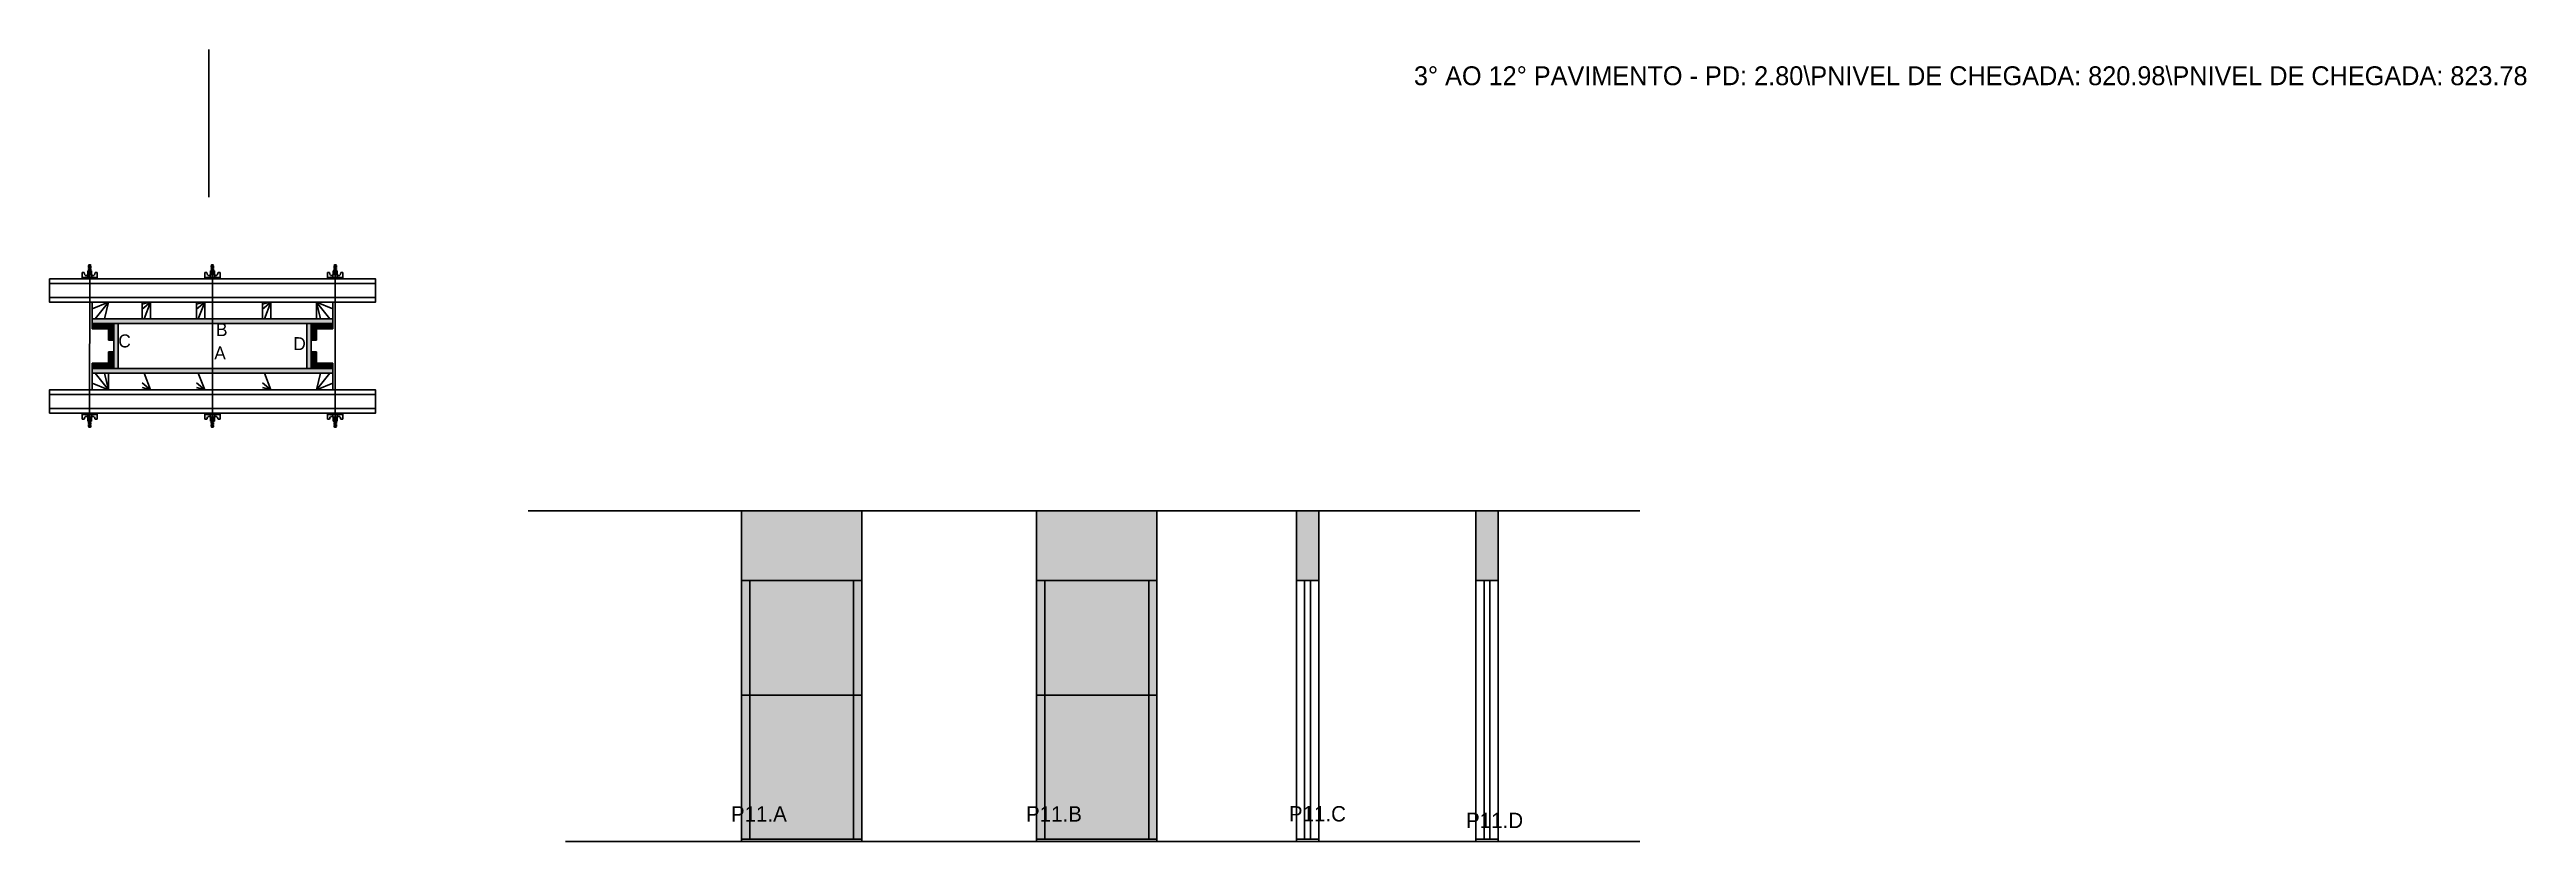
# Model space of a CAD drawing. Header units: metres. Extents: x 7368 to 9467, y 9820 to 10491.
import ezdxf

# ---------------------------------------------------------------- set-up
doc = ezdxf.new("R2010")
doc.units = ezdxf.units.M
for name, color, linetype in [('CHAPA', 7, 'Continuous'), ('COTA', 7, 'Continuous'), ('Hachura', 7, 'Continuous'), ('Madeira', 7, 'Continuous'), ('NOMENCLATURA', 7, 'Continuous'), ('Nível', 7, 'Continuous'), ('Painéis', 7, 'Continuous'), ('Perfil Metálico', 7, 'Continuous'), ('SARR_2.2x7', 7, 'Continuous'), ('SARRAFO', 7, 'Continuous'), ('Texto Seção', 7, 'Continuous'), ('TEXTO_GERAL', 7, 'Continuous')]:
    doc.layers.add(name, color=color, linetype=linetype)

msp = doc.modelspace()

# ---------------------------------------------------------------- hatches: boundary and pattern name
at = {"layer": 'COTA'}
h = msp.add_hatch(color=7, dxfattribs=at)
h.dxf.hatch_style = 1
h.paths.add_polyline_path([(7954.5, 10100.4), (7954.5, 10041.4), (7954.5, 10041.4), (8056.5, 10041.4), (8056.5, 10041.4), (8056.5, 10100.4), (8056.5, 10100.4), (7954.5, 10100.4)])
h = msp.add_hatch(color=7, dxfattribs=at)
h.dxf.hatch_style = 1
h.paths.add_polyline_path([(8204.5, 10100.4), (8204.5, 10041.4), (8204.5, 10041.4), (8306.5, 10041.4), (8306.5, 10041.4), (8306.5, 10100.4), (8306.5, 10100.4), (8204.5, 10100.4)])
h = msp.add_hatch(color=7, dxfattribs=at)
h.dxf.hatch_style = 1
h.paths.add_polyline_path([(8443.6, 10041.4), (8443.6, 10100.4), (8443.6, 10100.4), (8424.6, 10100.4), (8424.6, 10100.4), (8424.6, 10041.4), (8424.6, 10041.4), (8443.6, 10041.4), (8443.6, 10041.4)])
h = msp.add_hatch(color=7, dxfattribs=at)
h.dxf.hatch_style = 1
h.paths.add_polyline_path([(8595.6, 10041.4), (8595.6, 10100.4), (8595.6, 10100.4), (8576.6, 10100.4), (8576.6, 10100.4), (8576.6, 10041.4), (8576.6, 10041.4), (8595.6, 10041.4), (8595.6, 10041.4)])
at = {"layer": 'Hachura'}
h = msp.add_hatch(color=7, dxfattribs=at)
h.dxf.hatch_style = 1
h.paths.add_polyline_path([(7404.4, 10259), (7404.4, 10263), (7404.4, 10263), (7608.4, 10263), (7608.4, 10263), (7608.4, 10259), (7608.4, 10259), (7404.4, 10259)])
h = msp.add_hatch(color=7, dxfattribs=at)
h.dxf.hatch_style = 1
h.paths.add_polyline_path([(7404.4, 10259), (7404.4, 10263), (7404.4, 10263), (7608.4, 10263), (7608.4, 10263), (7608.4, 10259), (7608.4, 10259), (7404.4, 10259)])
h = msp.add_hatch(color=7, dxfattribs=at)
h.dxf.hatch_style = 1
h.paths.add_polyline_path([(7418.4, 10259), (7418.4, 10254.6), (7418.4, 10254.6), (7404.4, 10254.6), (7404.4, 10254.6), (7404.4, 10259), (7404.4, 10259), (7418.4, 10259)])
h = msp.add_hatch(color=7, dxfattribs=at)
h.dxf.hatch_style = 1
h.paths.add_polyline_path([(7422.8, 10259), (7418.4, 10259), (7418.4, 10259), (7418.4, 10245), (7418.4, 10245), (7422.8, 10245), (7422.8, 10245), (7422.8, 10259)])
h = msp.add_hatch(color=7, dxfattribs=at)
h.dxf.hatch_style = 1
h.paths.add_polyline_path([(7426.4, 10259), (7422.8, 10259), (7422.8, 10259), (7422.8, 10221), (7422.8, 10221), (7426.4, 10221), (7426.4, 10221), (7426.4, 10259)])
h = msp.add_hatch(color=7, dxfattribs=at)
h.dxf.hatch_style = 1
h.paths.add_polyline_path([(7426.4, 10259), (7422.8, 10259), (7422.8, 10259), (7422.8, 10221), (7422.8, 10221), (7426.4, 10221), (7426.4, 10221), (7426.4, 10259)])
h = msp.add_hatch(color=7, dxfattribs=at)
h.dxf.hatch_style = 1
h.paths.add_polyline_path([(7590, 10259), (7586.4, 10259), (7586.4, 10259), (7586.4, 10221), (7586.4, 10221), (7590, 10221), (7590, 10221), (7590, 10259)])
h = msp.add_hatch(color=7, dxfattribs=at)
h.dxf.hatch_style = 1
h.paths.add_polyline_path([(7590, 10259), (7586.4, 10259), (7586.4, 10259), (7586.4, 10221), (7586.4, 10221), (7590, 10221), (7590, 10221), (7590, 10259)])
h = msp.add_hatch(color=7, dxfattribs=at)
h.dxf.hatch_style = 1
h.paths.add_polyline_path([(7594.4, 10259), (7590, 10259), (7590, 10259), (7590, 10245), (7590, 10245), (7594.4, 10245), (7594.4, 10245), (7594.4, 10259)])
h = msp.add_hatch(color=7, dxfattribs=at)
h.dxf.hatch_style = 1
h.paths.add_polyline_path([(7594.4, 10259), (7594.4, 10254.6), (7594.4, 10254.6), (7608.4, 10254.6), (7608.4, 10254.6), (7608.4, 10259), (7608.4, 10259), (7594.4, 10259)])
h = msp.add_hatch(color=7, dxfattribs=at)
h.dxf.hatch_style = 1
h.paths.add_polyline_path([(7418.4, 10221), (7418.4, 10225.4), (7418.4, 10225.4), (7404.4, 10225.4), (7404.4, 10225.4), (7404.4, 10221), (7404.4, 10221), (7418.4, 10221)])
h = msp.add_hatch(color=7, dxfattribs=at)
h.dxf.hatch_style = 1
h.paths.add_polyline_path([(7404.4, 10221), (7404.4, 10217), (7404.4, 10217), (7608.4, 10217), (7608.4, 10217), (7608.4, 10221), (7608.4, 10221), (7404.4, 10221)])
h = msp.add_hatch(color=7, dxfattribs=at)
h.dxf.hatch_style = 1
h.paths.add_polyline_path([(7404.4, 10221), (7404.4, 10217), (7404.4, 10217), (7608.4, 10217), (7608.4, 10217), (7608.4, 10221), (7608.4, 10221), (7404.4, 10221)])
h = msp.add_hatch(color=7, dxfattribs=at)
h.dxf.hatch_style = 1
h.paths.add_polyline_path([(7422.8, 10221), (7418.4, 10221), (7418.4, 10221), (7418.4, 10235), (7418.4, 10235), (7422.8, 10235), (7422.8, 10235), (7422.8, 10221)])
h = msp.add_hatch(color=7, dxfattribs=at)
h.dxf.hatch_style = 1
h.paths.add_polyline_path([(7594.4, 10221), (7590, 10221), (7590, 10221), (7590, 10235), (7590, 10235), (7594.4, 10235), (7594.4, 10235), (7594.4, 10221)])
h = msp.add_hatch(color=7, dxfattribs=at)
h.dxf.hatch_style = 1
h.paths.add_polyline_path([(7594.4, 10221), (7594.4, 10225.4), (7594.4, 10225.4), (7608.4, 10225.4), (7608.4, 10225.4), (7608.4, 10221), (7608.4, 10221), (7594.4, 10221)])
h = msp.add_hatch(color=7, dxfattribs=at)
h.dxf.hatch_style = 1
h.paths.add_polyline_path([(8056.5, 9820.4), (8056.5, 10041.4), (8056.5, 10041.4), (7954.5, 10041.4), (7954.5, 10041.4), (7954.5, 9820.4), (7954.5, 9820.4), (8056.5, 9820.4)])
h = msp.add_hatch(color=7, dxfattribs=at)
h.dxf.hatch_style = 1
h.paths.add_polyline_path([(8306.5, 9820.4), (8306.5, 10041.4), (8306.5, 10041.4), (8204.5, 10041.4), (8204.5, 10041.4), (8204.5, 9820.4), (8204.5, 9820.4), (8306.5, 9820.4)])

# ---------------------------------------------------------------- linework, layer by layer
at = {"layer": 'CHAPA', "color": 7, "lineweight": 25}
for points in [[(7404.4, 10259), (7404.4, 10263), (7608.4, 10263), (7608.4, 10259)], [(7404.4, 10259), (7404.4, 10263), (7608.4, 10263), (7608.4, 10259)], [(7426.4, 10259), (7422.8, 10259), (7422.8, 10221), (7426.4, 10221)], [(7426.4, 10259), (7422.8, 10259), (7422.8, 10221), (7426.4, 10221)], [(7590, 10259), (7586.4, 10259), (7586.4, 10221), (7590, 10221)], [(7590, 10259), (7586.4, 10259), (7586.4, 10221), (7590, 10221)], [(7404.4, 10221), (7404.4, 10217), (7608.4, 10217), (7608.4, 10221)], [(7404.4, 10221), (7404.4, 10217), (7608.4, 10217), (7608.4, 10221)]]:
    msp.add_lwpolyline(points, close=True, dxfattribs=at)
at = {"layer": 'COTA', "color": 7, "lineweight": 25}
for p, q in [((8056.5, 10100.4), (7954.5, 10100.4)), ((7954.5, 10041.4), (7954.5, 10100.4)), ((8056.5, 10041.4), (8056.5, 10100.4)), ((8306.5, 10100.4), (8204.5, 10100.4)), ((8204.5, 10041.4), (8204.5, 10100.4)), ((8306.5, 10041.4), (8306.5, 10100.4))]:
    msp.add_line(p, q, dxfattribs=at)
for points in [[(8443.6, 10041.4), (8443.6, 10100.4), (8424.6, 10100.4), (8424.6, 10041.4)], [(8595.6, 10041.4), (8595.6, 10100.4), (8576.6, 10100.4), (8576.6, 10041.4)]]:
    msp.add_lwpolyline(points, dxfattribs=at)
at = {"layer": 'Defpoints', "color": 7, "lineweight": 25}
msp.add_line((7503.4, 10366.1), (7503.4, 10491.1), dxfattribs=at)
at = {"layer": 'Hachura', "color": 7, "lineweight": 25}
for p, q in [((7404, 10303.7), (7400.7, 10303.7)), ((7404, 10303.7), (7400.7, 10303.7)), ((7400.7, 10303.7), (7400.7, 10300.5)), ((7403.4, 10306.8), (7401.2, 10307.9)), ((7403.4, 10305.6), (7401.2, 10306.7)), ((7403.4, 10304.5), (7401.2, 10305.5)), ((7402.5, 10303.7), (7401.2, 10304.4)), ((7401.3, 10308.5), (7401.6, 10308.8)), ((7401.3, 10308.2), (7401.3, 10308.5)), ((7401.3, 10308.5), (7401.3, 10308.5)), ((7403.3, 10308.5), (7401.3, 10308.5)), ((7401.3, 10308.2), (7403.3, 10307.2)), ((7401.3, 10308.2), (7403.3, 10307.2)), ((7401.3, 10308.1), (7403.4, 10307)), ((7401.3, 10307), (7401.3, 10307.7)), ((7403.3, 10306.7), (7401.3, 10307.7)), ((7401.3, 10307), (7403.3, 10306.1)), ((7401.3, 10306.9), (7403.4, 10305.9)), ((7401.3, 10305.9), (7401.3, 10306.5)), ((7403.3, 10305.6), (7401.3, 10306.5)), ((7401.3, 10306.3), (7401.3, 10306.5)), ((7401.3, 10305.9), (7403.3, 10304.9)), ((7401.3, 10305.8), (7403.4, 10304.7)), ((7401.3, 10304.7), (7401.3, 10305.4)), ((7403.3, 10304.4), (7401.3, 10305.4)), ((7401.3, 10304.7), (7403.3, 10303.7)), ((7402.2, 10303.7), (7401.3, 10304.2)), ((7401.3, 10303.7), (7401.3, 10304.2)), ((7401.6, 10308.8), (7402.9, 10308.8)), ((7401.7, 10303.7), (7401.7, 10300.5)), ((7403.3, 10307.9), (7402, 10308.5)), ((7403.4, 10308), (7402.2, 10308.5)), ((7402.4, 10307.8), (7402.3, 10176)), ((7402.7, 10308.5), (7403.4, 10308.2)), ((7403.3, 10308.5), (7402.9, 10308.8)), ((7403, 10308.5), (7403.3, 10308.4)), ((7403.3, 10308.4), (7403.3, 10308.5)), ((7403.3, 10307.9), (7403.3, 10307.2)), ((7403.3, 10306.1), (7403.3, 10306.7)), ((7403.3, 10305.3), (7403.3, 10305.6)), ((7403.3, 10305.3), (7403.3, 10304.9)), ((7403.3, 10304.4), (7403.3, 10303.7)), ((7403.3, 10303.7), (7403.3, 10300.5)), ((7404, 10300.5), (7404, 10303.7)), ((7508, 10303.7), (7504.7, 10303.7)), ((7508, 10303.7), (7504.7, 10303.7)), ((7504.7, 10303.7), (7504.7, 10300.5)), ((7507.4, 10306.8), (7505.2, 10307.9)), ((7507.4, 10305.6), (7505.2, 10306.7)), ((7507.4, 10304.5), (7505.2, 10305.5)), ((7506.5, 10303.7), (7505.2, 10304.4)), ((7505.3, 10308.5), (7505.6, 10308.8)), ((7505.3, 10308.2), (7505.3, 10308.5)), ((7505.3, 10308.5), (7505.3, 10308.5)), ((7507.3, 10308.5), (7505.3, 10308.5)), ((7505.3, 10308.2), (7507.3, 10307.2)), ((7505.3, 10308.2), (7507.3, 10307.2)), ((7505.3, 10308.1), (7507.4, 10307)), ((7505.3, 10307), (7505.3, 10307.7)), ((7507.3, 10306.7), (7505.3, 10307.7)), ((7505.3, 10307), (7507.3, 10306.1)), ((7505.3, 10306.9), (7507.4, 10305.9)), ((7505.3, 10305.9), (7505.3, 10306.5)), ((7507.3, 10305.6), (7505.3, 10306.5)), ((7505.3, 10306.3), (7505.3, 10306.5)), ((7505.3, 10305.9), (7507.3, 10304.9)), ((7505.3, 10305.8), (7507.4, 10304.7)), ((7505.3, 10304.7), (7505.3, 10305.4)), ((7507.3, 10304.4), (7505.3, 10305.4)), ((7505.3, 10304.7), (7507.3, 10303.7)), ((7506.2, 10303.7), (7505.3, 10304.2)), ((7505.3, 10303.7), (7505.3, 10304.2)), ((7505.6, 10308.8), (7506.9, 10308.8)), ((7505.7, 10303.7), (7505.7, 10300.5)), ((7507.3, 10307.9), (7506, 10308.5)), ((7507.4, 10308), (7506.2, 10308.5)), ((7506.4, 10307.8), (7506.4, 10176)), ((7506.7, 10308.5), (7507.4, 10308.2)), ((7507.3, 10308.5), (7506.9, 10308.8)), ((7507, 10308.5), (7507.3, 10308.4)), ((7507.3, 10308.4), (7507.3, 10308.5)), ((7507.3, 10307.9), (7507.3, 10307.2)), ((7507.3, 10306.1), (7507.3, 10306.7)), ((7507.3, 10305.3), (7507.3, 10305.6)), ((7507.3, 10305.3), (7507.3, 10304.9)), ((7507.3, 10304.4), (7507.3, 10303.7)), ((7507.3, 10303.7), (7507.3, 10300.5)), ((7508, 10300.5), (7508, 10303.7)), ((7608.7, 10303.7), (7612, 10303.7)), ((7608.7, 10303.7), (7612, 10303.7)), ((7608.7, 10300.5), (7608.7, 10303.7)), ((7610, 10308.5), (7609.3, 10308.2)), ((7611.5, 10308.1), (7609.3, 10307)), ((7611.5, 10306.9), (7609.3, 10305.9)), ((7611.5, 10305.8), (7609.3, 10304.7)), ((7609.4, 10308), (7610.5, 10308.5)), ((7609.4, 10306.8), (7611.5, 10307.9)), ((7609.4, 10305.6), (7611.5, 10306.7)), ((7609.4, 10304.5), (7611.5, 10305.5)), ((7609.5, 10308.5), (7609.8, 10308.8)), ((7609.7, 10308.5), (7609.5, 10308.4)), ((7609.5, 10308.4), (7609.5, 10308.5)), ((7609.5, 10307.9), (7610.7, 10308.5)), ((7609.5, 10308.5), (7611.4, 10308.5)), ((7611.4, 10308.2), (7609.5, 10307.2)), ((7611.4, 10308.2), (7609.5, 10307.2)), ((7609.5, 10307.9), (7609.5, 10307.2)), ((7609.5, 10306.7), (7611.4, 10307.7)), ((7611.4, 10307), (7609.5, 10306.1)), ((7609.5, 10306.1), (7609.5, 10306.7)), ((7609.5, 10305.6), (7611.4, 10306.5)), ((7611.4, 10305.9), (7609.5, 10304.9)), ((7609.5, 10305.3), (7609.5, 10305.6)), ((7609.5, 10304.4), (7611.4, 10305.4)), ((7609.5, 10305.3), (7609.5, 10304.9)), ((7611.4, 10304.7), (7609.5, 10303.7)), ((7609.5, 10304.4), (7609.5, 10303.7)), ((7609.5, 10303.7), (7609.5, 10300.5)), ((7611.1, 10308.8), (7609.8, 10308.8)), ((7610.2, 10303.7), (7611.5, 10304.4)), ((7610.4, 10307.8), (7610.4, 10176)), ((7610.5, 10303.7), (7611.4, 10304.2)), ((7611, 10303.7), (7611, 10300.5)), ((7611.4, 10308.5), (7611.1, 10308.8)), ((7611.4, 10308.2), (7611.4, 10308.5)), ((7611.4, 10308.5), (7611.4, 10308.5)), ((7611.4, 10307), (7611.4, 10307.7)), ((7611.4, 10305.9), (7611.4, 10306.5)), ((7611.4, 10306.3), (7611.4, 10306.5)), ((7611.4, 10304.7), (7611.4, 10305.4)), ((7611.4, 10303.7), (7611.4, 10304.2)), ((7612, 10303.7), (7612, 10300.5)), ((7395.9, 10297), (7395.9, 10302.2)), ((7395.9, 10302.2), (7397.6, 10302.2)), ((7395.9, 10297.9), (7408.8, 10297.9)), ((7395.9, 10297.9), (7401.1, 10297.9)), ((7408.8, 10297), (7395.9, 10297)), ((7396, 10298), (7396, 10297)), ((7396.3, 10298), (7396.3, 10297)), ((7396.6, 10298), (7396.6, 10297)), ((7397.1, 10298), (7397.1, 10297)), ((7397.6, 10302.2), (7398.2, 10300)), ((7397.9, 10298), (7397.9, 10297)), ((7398.5, 10299.7), (7400.4, 10299.7)), ((7399.3, 10298), (7399.3, 10297)), ((7407.9, 10297), (7400, 10297)), ((7400.4, 10300.5), (7404.3, 10300.5)), ((7400.4, 10297.9), (7400.4, 10300.5)), ((7402.4, 10297.9), (7400.4, 10297.9)), ((7401.1, 10297.9), (7401.7, 10297.9)), ((7401.4, 10297.6), (7401.4, 10297.8)), ((7401.4, 10297.2), (7401.4, 10297.6)), ((7402, 10297.9), (7402, 10299.9)), ((7402.4, 10297.9), (7402.4, 10297)), ((7402.6, 10299.9), (7402.6, 10297.9)), ((7403.3, 10297.8), (7403.3, 10297.4)), ((7404.3, 10300.5), (7404, 10300.5)), ((7404.3, 10300.5), (7404, 10300.5)), ((7404.3, 10300.5), (7404.3, 10297.9)), ((7406.2, 10299.7), (7404.3, 10299.7)), ((7405.4, 10298), (7405.4, 10297)), ((7407.1, 10302.2), (7406.5, 10300)), ((7406.8, 10298), (7406.8, 10297)), ((7408.8, 10302.2), (7407.1, 10302.2)), ((7407.7, 10298), (7407.7, 10297)), ((7408.1, 10298), (7408.1, 10297)), ((7408.5, 10298), (7408.5, 10297)), ((7408.7, 10298), (7408.7, 10297)), ((7408.8, 10297.9), (7408.8, 10302.2)), ((7408.8, 10297.9), (7408.8, 10297)), ((7499.9, 10297), (7499.9, 10302.2)), ((7499.9, 10302.2), (7501.6, 10302.2)), ((7499.9, 10297.9), (7512.8, 10297.9)), ((7499.9, 10297.9), (7505.1, 10297.9)), ((7512.8, 10297), (7499.9, 10297)), ((7500, 10298), (7500, 10297)), ((7500.3, 10298), (7500.3, 10297)), ((7500.6, 10298), (7500.6, 10297)), ((7501.1, 10298), (7501.1, 10297)), ((7501.6, 10302.2), (7502.2, 10300)), ((7501.9, 10298), (7501.9, 10297)), ((7502.5, 10299.7), (7504.4, 10299.7)), ((7503.3, 10298), (7503.3, 10297)), ((7511.9, 10297), (7504, 10297)), ((7504.4, 10300.5), (7508.3, 10300.5)), ((7504.4, 10297.9), (7504.4, 10300.5)), ((7506.4, 10297.9), (7504.4, 10297.9)), ((7505.1, 10297.9), (7505.7, 10297.9)), ((7505.4, 10297.6), (7505.4, 10297.8)), ((7505.4, 10297.2), (7505.4, 10297.6)), ((7506, 10297.9), (7506, 10299.9)), ((7506.4, 10297.9), (7506.4, 10297)), ((7506.6, 10299.9), (7506.6, 10297.9)), ((7507.3, 10297.8), (7507.3, 10297.4)), ((7508.3, 10300.5), (7508, 10300.5)), ((7508.3, 10300.5), (7508, 10300.5)), ((7508.3, 10300.5), (7508.3, 10297.9)), ((7510.2, 10299.7), (7508.3, 10299.7)), ((7509.4, 10298), (7509.4, 10297)), ((7511.1, 10302.2), (7510.5, 10300)), ((7510.8, 10298), (7510.8, 10297)), ((7512.8, 10302.2), (7511.1, 10302.2)), ((7511.7, 10298), (7511.7, 10297)), ((7512.1, 10298), (7512.1, 10297)), ((7512.5, 10298), (7512.5, 10297)), ((7512.7, 10298), (7512.7, 10297)), ((7512.8, 10297.9), (7512.8, 10302.2)), ((7512.8, 10297.9), (7512.8, 10297)), ((7603.9, 10297.9), (7603.9, 10302.2)), ((7603.9, 10302.2), (7605.6, 10302.2)), ((7616.8, 10297.9), (7603.9, 10297.9)), ((7603.9, 10297.9), (7603.9, 10297)), ((7603.9, 10297), (7616.8, 10297)), ((7604, 10298), (7604, 10297)), ((7604.3, 10298), (7604.3, 10297)), ((7604.6, 10298), (7604.6, 10297)), ((7604.9, 10297), (7612.7, 10297)), ((7605.1, 10298), (7605.1, 10297)), ((7605.6, 10302.2), (7606.2, 10300)), ((7605.9, 10298), (7605.9, 10297)), ((7606.5, 10299.7), (7608.4, 10299.7)), ((7607.3, 10298), (7607.3, 10297)), ((7612.3, 10300.5), (7608.4, 10300.5)), ((7608.4, 10300.5), (7608.4, 10297.9)), ((7608.4, 10300.5), (7608.7, 10300.5)), ((7608.4, 10300.5), (7608.7, 10300.5)), ((7609.4, 10297.8), (7609.4, 10297.4)), ((7610.2, 10299.9), (7610.2, 10297.9)), ((7610.4, 10297.9), (7612.3, 10297.9)), ((7610.4, 10297.9), (7610.4, 10297)), ((7610.7, 10297.9), (7610.7, 10299.9)), ((7611.7, 10297.9), (7611, 10297.9)), ((7611.3, 10297.6), (7611.3, 10297.8)), ((7611.3, 10297.2), (7611.3, 10297.6)), ((7616.8, 10297.9), (7611.7, 10297.9)), ((7612.3, 10297.9), (7612.3, 10300.5)), ((7614.2, 10299.7), (7612.3, 10299.7)), ((7613.4, 10298), (7613.4, 10297)), ((7615.1, 10302.2), (7614.6, 10300)), ((7614.8, 10298), (7614.8, 10297)), ((7616.8, 10302.2), (7615.1, 10302.2)), ((7615.7, 10298), (7615.7, 10297)), ((7616.1, 10298), (7616.1, 10297)), ((7616.5, 10298), (7616.5, 10297)), ((7616.7, 10298), (7616.7, 10297)), ((7616.8, 10297), (7616.8, 10302.2)), ((7408.8, 10183), (7395.9, 10183)), ((7395.9, 10183), (7395.9, 10177.9)), ((7395.9, 10182.1), (7408.8, 10182.1)), ((7395.9, 10182.1), (7401.1, 10182.1)), ((7395.9, 10177.9), (7397.6, 10177.9)), ((7396, 10182.1), (7396, 10183)), ((7396.3, 10182.1), (7396.3, 10183)), ((7396.6, 10182.1), (7396.6, 10183)), ((7397.1, 10182.1), (7397.1, 10183)), ((7397.6, 10177.9), (7398.2, 10180.1)), ((7397.9, 10182.1), (7397.9, 10183)), ((7398.5, 10180.3), (7400.4, 10180.3)), ((7399.3, 10182.1), (7399.3, 10183)), ((7407.9, 10183), (7400, 10183)), ((7402.4, 10182.1), (7400.4, 10182.1)), ((7400.4, 10182.1), (7400.4, 10179.6)), ((7400.4, 10179.6), (7404.3, 10179.6)), ((7400.7, 10176.3), (7400.7, 10179.6)), ((7401.1, 10182.1), (7401.7, 10182.1)), ((7401.4, 10182.9), (7401.4, 10182.5)), ((7401.4, 10182.5), (7401.4, 10182.2)), ((7401.7, 10176.3), (7401.7, 10179.6)), ((7402, 10182.1), (7402, 10180.1)), ((7402.4, 10182.1), (7402.4, 10183)), ((7402.6, 10180.1), (7402.6, 10182.1)), ((7403.3, 10182.3), (7403.3, 10182.7)), ((7403.3, 10176.3), (7403.3, 10179.6)), ((7404, 10179.6), (7404, 10176.3)), ((7404.3, 10179.6), (7404, 10179.6)), ((7404.3, 10179.6), (7404, 10179.6)), ((7404.3, 10179.6), (7404.3, 10182.1)), ((7406.2, 10180.3), (7404.3, 10180.3)), ((7405.4, 10182.1), (7405.4, 10183)), ((7407.1, 10177.9), (7406.5, 10180.1)), ((7406.8, 10182.1), (7406.8, 10183)), ((7408.8, 10177.9), (7407.1, 10177.9)), ((7407.7, 10182.1), (7407.7, 10183)), ((7408.1, 10182.1), (7408.1, 10183)), ((7408.5, 10182.1), (7408.5, 10183)), ((7408.7, 10182.1), (7408.7, 10183)), ((7408.8, 10182.1), (7408.8, 10183)), ((7408.8, 10182.1), (7408.8, 10177.9)), ((7512.8, 10183), (7499.9, 10183)), ((7499.9, 10183), (7499.9, 10177.9)), ((7499.9, 10182.1), (7512.8, 10182.1)), ((7499.9, 10182.1), (7505.1, 10182.1)), ((7499.9, 10177.9), (7501.6, 10177.9)), ((7500, 10182.1), (7500, 10183)), ((7500.3, 10182.1), (7500.3, 10183)), ((7500.6, 10182.1), (7500.6, 10183)), ((7501.1, 10182.1), (7501.1, 10183)), ((7501.6, 10177.9), (7502.2, 10180.1)), ((7501.9, 10182.1), (7501.9, 10183)), ((7502.5, 10180.3), (7504.4, 10180.3)), ((7503.3, 10182.1), (7503.3, 10183)), ((7511.9, 10183), (7504, 10183)), ((7506.4, 10182.1), (7504.4, 10182.1)), ((7504.4, 10182.1), (7504.4, 10179.6)), ((7504.4, 10179.6), (7508.3, 10179.6)), ((7504.7, 10176.3), (7504.7, 10179.6)), ((7505.1, 10182.1), (7505.7, 10182.1)), ((7505.4, 10182.9), (7505.4, 10182.5)), ((7505.4, 10182.5), (7505.4, 10182.2)), ((7505.7, 10176.3), (7505.7, 10179.6)), ((7506, 10182.1), (7506, 10180.1)), ((7506.4, 10182.1), (7506.4, 10183)), ((7506.6, 10180.1), (7506.6, 10182.1)), ((7507.3, 10182.3), (7507.3, 10182.7)), ((7507.3, 10176.3), (7507.3, 10179.6)), ((7508, 10179.6), (7508, 10176.3)), ((7508.3, 10179.6), (7508, 10179.6)), ((7508.3, 10179.6), (7508, 10179.6)), ((7508.3, 10179.6), (7508.3, 10182.1)), ((7510.2, 10180.3), (7508.3, 10180.3)), ((7509.4, 10182.1), (7509.4, 10183)), ((7511.1, 10177.9), (7510.5, 10180.1)), ((7510.8, 10182.1), (7510.8, 10183)), ((7512.8, 10177.9), (7511.1, 10177.9)), ((7511.7, 10182.1), (7511.7, 10183)), ((7512.1, 10182.1), (7512.1, 10183)), ((7512.5, 10182.1), (7512.5, 10183)), ((7512.7, 10182.1), (7512.7, 10183)), ((7512.8, 10182.1), (7512.8, 10183)), ((7512.8, 10182.1), (7512.8, 10177.9)), ((7603.9, 10183), (7616.8, 10183)), ((7603.9, 10182.1), (7603.9, 10183)), ((7616.8, 10182.1), (7603.9, 10182.1)), ((7603.9, 10182.1), (7603.9, 10177.9)), ((7603.9, 10177.9), (7605.6, 10177.9)), ((7604, 10182.1), (7604, 10183)), ((7604.3, 10182.1), (7604.3, 10183)), ((7604.6, 10182.1), (7604.6, 10183)), ((7604.9, 10183), (7612.7, 10183)), ((7605.1, 10182.1), (7605.1, 10183)), ((7605.6, 10177.9), (7606.2, 10180.1)), ((7605.9, 10182.1), (7605.9, 10183)), ((7606.5, 10180.3), (7608.4, 10180.3)), ((7607.3, 10182.1), (7607.3, 10183)), ((7608.4, 10179.6), (7608.4, 10182.1)), ((7612.3, 10179.6), (7608.4, 10179.6)), ((7608.4, 10179.6), (7608.7, 10179.6)), ((7608.4, 10179.6), (7608.7, 10179.6)), ((7608.7, 10179.6), (7608.7, 10176.3)), ((7609.4, 10182.3), (7609.4, 10182.7)), ((7609.5, 10176.3), (7609.5, 10179.6)), ((7610.2, 10180.1), (7610.2, 10182.1)), ((7610.4, 10182.1), (7610.4, 10183)), ((7610.4, 10182.1), (7612.3, 10182.1)), ((7610.7, 10182.1), (7610.7, 10180.1)), ((7611.7, 10182.1), (7611, 10182.1)), ((7611, 10176.3), (7611, 10179.6)), ((7611.3, 10182.9), (7611.3, 10182.5)), ((7611.3, 10182.5), (7611.3, 10182.2)), ((7616.8, 10182.1), (7611.7, 10182.1)), ((7612, 10176.3), (7612, 10179.6)), ((7612.3, 10182.1), (7612.3, 10179.6)), ((7614.2, 10180.3), (7612.3, 10180.3)), ((7613.4, 10182.1), (7613.4, 10183)), ((7615.1, 10177.9), (7614.6, 10180.1)), ((7614.8, 10182.1), (7614.8, 10183)), ((7616.8, 10177.9), (7615.1, 10177.9)), ((7615.7, 10182.1), (7615.7, 10183)), ((7616.1, 10182.1), (7616.1, 10183)), ((7616.5, 10182.1), (7616.5, 10183)), ((7616.7, 10182.1), (7616.7, 10183)), ((7616.8, 10183), (7616.8, 10177.9)), ((7404, 10176.4), (7400.7, 10176.4)), ((7404, 10176.3), (7400.7, 10176.3)), ((7402.5, 10176.3), (7401.2, 10175.7)), ((7403.4, 10175.6), (7401.2, 10174.5)), ((7403.4, 10174.4), (7401.2, 10173.4)), ((7403.4, 10173.3), (7401.2, 10172.2)), ((7401.3, 10175.4), (7403.3, 10176.3)), ((7402.2, 10176.3), (7401.3, 10175.9)), ((7401.3, 10176.3), (7401.3, 10175.9)), ((7403.3, 10175.7), (7401.3, 10174.7)), ((7401.3, 10175.4), (7401.3, 10174.7)), ((7401.3, 10174.3), (7403.4, 10175.4)), ((7401.3, 10174.2), (7403.3, 10175.2)), ((7403.3, 10174.5), (7401.3, 10173.6)), ((7401.3, 10174.2), (7401.3, 10173.6)), ((7401.3, 10173.1), (7403.4, 10174.2)), ((7401.3, 10173), (7403.3, 10174)), ((7401.3, 10173.8), (7401.3, 10173.6)), ((7403.3, 10173.4), (7401.3, 10172.4)), ((7401.3, 10172), (7403.4, 10173.1)), ((7401.3, 10173), (7401.3, 10172.4)), ((7401.3, 10171.9), (7403.3, 10172.8)), ((7401.3, 10171.9), (7403.3, 10172.8)), ((7401.3, 10171.9), (7401.3, 10171.6)), ((7401.3, 10171.6), (7401.3, 10171.6)), ((7401.3, 10171.6), (7401.6, 10171.2)), ((7403.3, 10171.6), (7401.3, 10171.6)), ((7401.6, 10171.2), (7402.9, 10171.2)), ((7403.3, 10172.2), (7402, 10171.6)), ((7403.4, 10172.1), (7402.2, 10171.6)), ((7402.7, 10171.6), (7403.4, 10171.9)), ((7403.3, 10171.6), (7402.9, 10171.2)), ((7403, 10171.6), (7403.3, 10171.7)), ((7403.3, 10175.7), (7403.3, 10176.3)), ((7403.3, 10174.7), (7403.3, 10175.2)), ((7403.3, 10174.7), (7403.3, 10174.5)), ((7403.3, 10174), (7403.3, 10173.4)), ((7403.3, 10172.2), (7403.3, 10172.8)), ((7403.3, 10171.7), (7403.3, 10171.6)), ((7508, 10176.4), (7504.7, 10176.4)), ((7508, 10176.3), (7504.7, 10176.3)), ((7506.5, 10176.3), (7505.2, 10175.7)), ((7507.4, 10175.6), (7505.2, 10174.5)), ((7507.4, 10174.4), (7505.2, 10173.4)), ((7507.4, 10173.3), (7505.2, 10172.2)), ((7505.3, 10175.4), (7507.3, 10176.3)), ((7506.2, 10176.3), (7505.3, 10175.9)), ((7505.3, 10176.3), (7505.3, 10175.9)), ((7507.3, 10175.7), (7505.3, 10174.7)), ((7505.3, 10175.4), (7505.3, 10174.7)), ((7505.3, 10174.3), (7507.4, 10175.4)), ((7505.3, 10174.2), (7507.3, 10175.2)), ((7507.3, 10174.5), (7505.3, 10173.6)), ((7505.3, 10174.2), (7505.3, 10173.6)), ((7505.3, 10173.1), (7507.4, 10174.2)), ((7505.3, 10173), (7507.3, 10174)), ((7505.3, 10173.8), (7505.3, 10173.6)), ((7507.3, 10173.4), (7505.3, 10172.4)), ((7505.3, 10172), (7507.4, 10173.1)), ((7505.3, 10173), (7505.3, 10172.4)), ((7505.3, 10171.9), (7507.3, 10172.8)), ((7505.3, 10171.9), (7507.3, 10172.8)), ((7505.3, 10171.9), (7505.3, 10171.6)), ((7505.3, 10171.6), (7505.3, 10171.6)), ((7505.3, 10171.6), (7505.6, 10171.2)), ((7507.3, 10171.6), (7505.3, 10171.6)), ((7505.6, 10171.2), (7506.9, 10171.2)), ((7507.3, 10172.2), (7506, 10171.6)), ((7507.4, 10172.1), (7506.2, 10171.6)), ((7506.7, 10171.6), (7507.4, 10171.9)), ((7507.3, 10171.6), (7506.9, 10171.2)), ((7507, 10171.6), (7507.3, 10171.7)), ((7507.3, 10175.7), (7507.3, 10176.3)), ((7507.3, 10174.7), (7507.3, 10175.2)), ((7507.3, 10174.7), (7507.3, 10174.5)), ((7507.3, 10174), (7507.3, 10173.4)), ((7507.3, 10172.2), (7507.3, 10172.8)), ((7507.3, 10171.7), (7507.3, 10171.6)), ((7608.7, 10176.4), (7612, 10176.4)), ((7608.7, 10176.3), (7612, 10176.3)), ((7611.5, 10174.3), (7609.3, 10175.4)), ((7611.5, 10173.1), (7609.3, 10174.2)), ((7611.5, 10172), (7609.3, 10173.1)), ((7610, 10171.6), (7609.3, 10171.9)), ((7609.4, 10175.6), (7611.5, 10174.5)), ((7609.4, 10174.4), (7611.5, 10173.4)), ((7609.4, 10173.3), (7611.5, 10172.2)), ((7609.4, 10172.1), (7610.5, 10171.6)), ((7609.5, 10175.7), (7609.5, 10176.3)), ((7611.4, 10175.4), (7609.5, 10176.3)), ((7609.5, 10175.7), (7611.4, 10174.7)), ((7609.5, 10174.7), (7609.5, 10175.2)), ((7611.4, 10174.2), (7609.5, 10175.2)), ((7609.5, 10174.7), (7609.5, 10174.5)), ((7609.5, 10174.5), (7611.4, 10173.6)), ((7609.5, 10174), (7609.5, 10173.4)), ((7611.4, 10173), (7609.5, 10174)), ((7609.5, 10173.4), (7611.4, 10172.4)), ((7611.4, 10171.9), (7609.5, 10172.8)), ((7609.5, 10172.2), (7609.5, 10172.8)), ((7611.4, 10171.9), (7609.5, 10172.8)), ((7609.5, 10172.2), (7610.7, 10171.6)), ((7609.7, 10171.6), (7609.5, 10171.7)), ((7609.5, 10171.7), (7609.5, 10171.6)), ((7609.5, 10171.6), (7609.8, 10171.2)), ((7609.5, 10171.6), (7611.4, 10171.6)), ((7611.1, 10171.2), (7609.8, 10171.2)), ((7610.2, 10176.3), (7611.5, 10175.7)), ((7610.5, 10176.3), (7611.4, 10175.9)), ((7611.4, 10171.6), (7611.1, 10171.2)), ((7611.4, 10176.3), (7611.4, 10175.9)), ((7611.4, 10175.4), (7611.4, 10174.7)), ((7611.4, 10174.2), (7611.4, 10173.6)), ((7611.4, 10173.8), (7611.4, 10173.6)), ((7611.4, 10173), (7611.4, 10172.4)), ((7611.4, 10171.9), (7611.4, 10171.6)), ((7611.4, 10171.6), (7611.4, 10171.6))]:
    msp.add_line(p, q, dxfattribs=at)
at = {"layer": 'Madeira', "color": 7, "lineweight": 25}
for p, q in [((7418.4, 10277), (7404.4, 10271.6)), ((7418.4, 10277), (7406.9, 10263)), ((7418.4, 10277), (7414.9, 10263)), ((7453.9, 10277), (7446.9, 10271.3)), ((7453.9, 10277), (7446.9, 10275.3)), ((7453.9, 10277), (7448.4, 10263.1)), ((7499.9, 10277), (7492.9, 10271.3)), ((7499.9, 10277), (7492.9, 10275.3)), ((7499.9, 10277), (7494.4, 10263.1)), ((7555.9, 10277), (7548.9, 10271.3)), ((7555.9, 10277), (7548.9, 10275.3)), ((7555.9, 10277), (7550.4, 10263.1)), ((7594.4, 10277.1), (7605.9, 10263)), ((7594.4, 10277.1), (7597.8, 10263.1)), ((7594.4, 10277.1), (7608.4, 10271.6)), ((7418.4, 10203), (7404.4, 10208.5)), ((7418.4, 10203), (7406.9, 10217)), ((7418.4, 10203), (7414.9, 10217)), ((7453.9, 10203), (7446.9, 10208.8)), ((7453.9, 10203), (7446.9, 10204.8)), ((7453.9, 10203), (7448.4, 10217)), ((7499.9, 10203), (7492.9, 10208.8)), ((7499.9, 10203), (7492.9, 10204.8)), ((7499.9, 10203), (7494.4, 10217)), ((7555.9, 10203), (7548.9, 10208.8)), ((7555.9, 10203), (7548.9, 10204.8)), ((7555.9, 10203), (7550.4, 10217)), ((7594.4, 10203), (7605.9, 10217)), ((7594.4, 10203), (7597.8, 10217)), ((7594.4, 10203), (7608.4, 10208.5))]:
    msp.add_line(p, q, dxfattribs=at)
for points in [[(7608.4, 10277.1), (7608.4, 10263.1), (7404.4, 10263.1), (7404.4, 10277.1)], [(7453.9, 10277), (7446.9, 10277.1), (7446.9, 10263.1), (7453.9, 10263)], [(7499.9, 10277), (7492.9, 10277.1), (7492.9, 10263.1), (7499.9, 10263)], [(7555.9, 10277), (7548.9, 10277.1), (7548.9, 10263.1), (7555.9, 10263)], [(7594.4, 10277.1), (7594.4, 10263.1), (7608.4, 10263), (7608.4, 10277)], [(7418.4, 10203), (7418.4, 10217), (7404.4, 10217), (7404.4, 10203)], [(7608.4, 10203), (7608.4, 10217), (7404.4, 10217), (7404.4, 10203)]]:
    msp.add_lwpolyline(points, close=True, dxfattribs=at)
at = {"layer": 'Nível', "color": 7, "lineweight": 25}
for p, q in [((7773.7, 10100.4), (8715.7, 10100.4)), ((7805.5, 9820.4), (8715.7, 9820.4))]:
    msp.add_line(p, q, dxfattribs=at)
at = {"layer": 'Painéis', "color": 7, "lineweight": 25}
for p, q in [((7954.5, 10041.4), (7954.5, 9820.4)), ((8056.5, 10041.4), (7954.5, 10041.4)), ((8056.5, 9820.4), (8056.5, 10041.4)), ((8204.5, 10041.4), (8204.5, 9820.4)), ((8306.5, 10041.4), (8204.5, 10041.4)), ((8306.5, 9820.4), (8306.5, 10041.4)), ((8424.6, 10041.4), (8424.6, 9822.4)), ((8424.6, 10041.4), (8443.6, 10041.4)), ((8443.6, 9822.4), (8443.6, 10041.4)), ((8576.6, 10041.4), (8576.6, 9822.4)), ((8576.6, 10041.4), (8595.6, 10041.4)), ((8595.6, 9822.4), (8595.6, 10041.4)), ((7954.5, 9944.4), (8056.5, 9944.4)), ((8204.5, 9944.4), (8306.5, 9944.4)), ((7954.5, 9822.4), (8056.5, 9822.4)), ((8204.5, 9822.4), (8306.5, 9822.4)), ((8424.6, 9822.4), (8443.6, 9822.4)), ((8576.6, 9822.4), (8595.6, 9822.4))]:
    msp.add_line(p, q, dxfattribs=at)
for points in [[(7586.4, 10221), (7586.4, 10259), (7426.4, 10259), (7426.4, 10221)], [(8056.5, 9822.4), (7954.5, 9822.4), (7954.5, 9820.4), (8056.5, 9820.4)], [(8306.5, 9822.4), (8204.5, 9822.4), (8204.5, 9820.4), (8306.5, 9820.4)], [(8424.6, 9822.4), (8443.6, 9822.4), (8443.6, 9820.4), (8424.6, 9820.4)], [(8576.6, 9822.4), (8595.6, 9822.4), (8595.6, 9820.4), (8576.6, 9820.4)]]:
    msp.add_lwpolyline(points, close=True, dxfattribs=at)
at = {"layer": 'Perfil Metálico', "color": 7, "lineweight": 25}
for points in [[(7368.4, 10297), (7368.4, 10277), (7644.4, 10277), (7644.4, 10297)], [(7644.4, 10281), (7644.4, 10293), (7368.4, 10293), (7368.4, 10281)], [(7368.4, 10183), (7368.4, 10203), (7644.4, 10203), (7644.4, 10183)], [(7644.4, 10199), (7644.4, 10187), (7368.4, 10187), (7368.4, 10199)]]:
    msp.add_lwpolyline(points, close=True, dxfattribs=at)
at = {"layer": 'SARR_2.2x7', "color": 7, "lineweight": 25}
for p, q in [((7961.5, 9944.4), (7961.5, 10041.4)), ((8049.5, 9944.4), (8049.5, 10041.4)), ((8211.5, 9944.4), (8211.5, 10041.4)), ((8299.5, 9944.4), (8299.5, 10041.4)), ((8431.6, 10041.4), (8431.6, 9822.4)), ((8436.6, 10041.4), (8436.6, 9822.4)), ((8583.6, 10041.4), (8583.6, 9822.4)), ((8588.6, 10041.4), (8588.6, 9822.4)), ((7961.5, 9822.4), (7961.5, 9944.4)), ((8049.5, 9822.4), (8049.5, 9944.4)), ((8211.5, 9822.4), (8211.5, 9944.4)), ((8299.5, 9822.4), (8299.5, 9944.4)), ((7961.5, 9822.4), (7961.5, 9822.4)), ((8049.5, 9822.4), (8049.5, 9822.4)), ((8211.5, 9822.4), (8211.5, 9822.4)), ((8299.5, 9822.4), (8299.5, 9822.4))]:
    msp.add_line(p, q, dxfattribs=at)
at = {"layer": 'SARRAFO', "color": 7, "lineweight": 25}
for points in [[(7404.4, 10254.6), (7418.4, 10254.6), (7418.4, 10259), (7404.4, 10259)], [(7418.4, 10245), (7418.4, 10259), (7422.8, 10259), (7422.8, 10245)], [(7590, 10245), (7590, 10259), (7594.4, 10259), (7594.4, 10245)], [(7608.4, 10254.6), (7594.4, 10254.6), (7594.4, 10259), (7608.4, 10259)], [(7404.4, 10225.4), (7418.4, 10225.4), (7418.4, 10221), (7404.4, 10221)], [(7418.4, 10235), (7418.4, 10221), (7422.8, 10221), (7422.8, 10235)], [(7590, 10235), (7590, 10221), (7594.4, 10221), (7594.4, 10235)], [(7608.4, 10225.4), (7594.4, 10225.4), (7594.4, 10221), (7608.4, 10221)]]:
    msp.add_lwpolyline(points, close=True, dxfattribs=at)

# ---------------------------------------------------------------- texts
at = {"layer": 'NOMENCLATURA', "color": 7, "lineweight": 25}
msp.add_text('3° AO 12° PAVIMENTO - PD: 2.80\\PNIVEL DE CHEGADA: 820.98\\PNIVEL DE CHEGADA: 823.78', height=16, dxfattribs=at).set_placement((8524.2, 10460.9))
at = {"layer": 'Texto Seção', "color": 7, "lineweight": 25}
for s, p in [('P11.A', (7945.6, 9837.2)), ('P11.B', (8195.6, 9837.2)), ('P11.C', (8418.3, 9837.3)), ('P11.D', (8568.4, 9831.7))]:
    msp.add_text(s, height=13, dxfattribs=at).set_placement(p)
at = {"layer": 'TEXTO_GERAL', "color": 7, "lineweight": 25}
for s, p in [('C', (7426.6, 10238.8)), ('B', (7509.3, 10248.4)), ('D', (7574.8, 10236.5)), ('A', (7507.9, 10228.6))]:
    msp.add_text(s, height=11, dxfattribs=at).set_placement(p)

doc.saveas('drawing.dxf')
